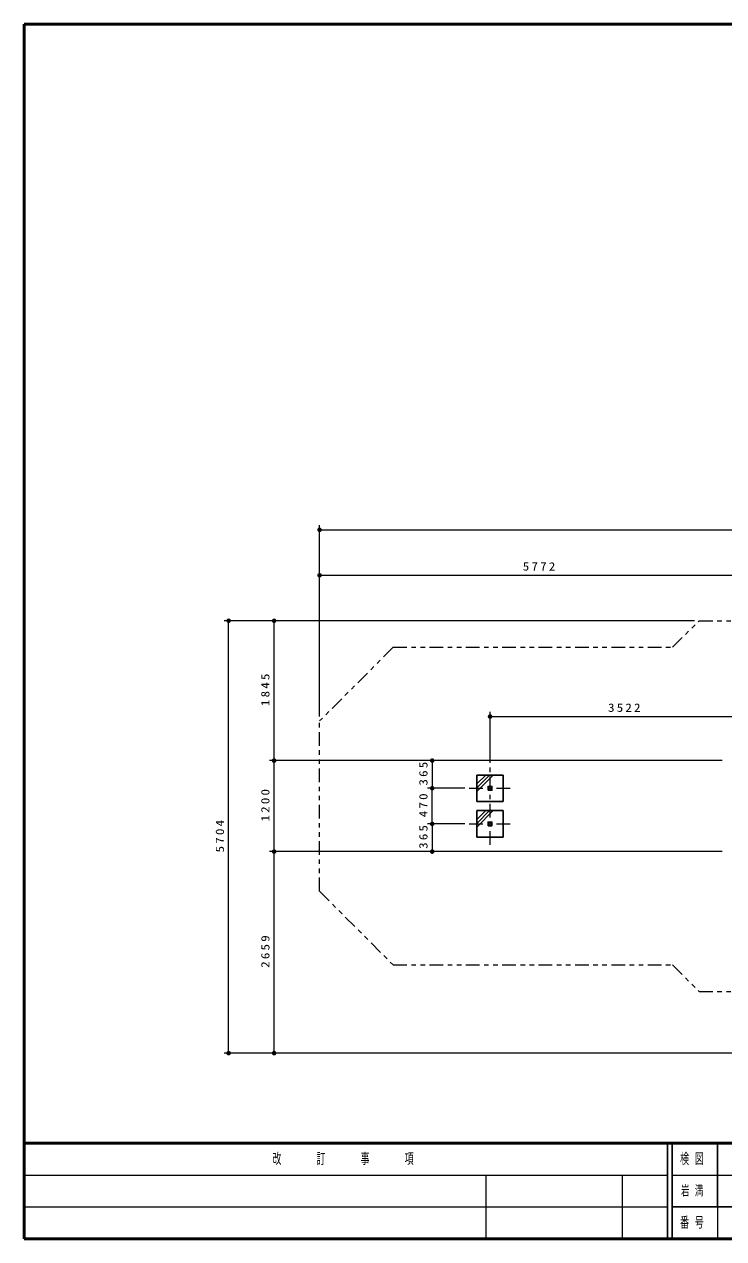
# Model space of a CAD drawing. Units: millimetres on the paper, scale 1:60. Extents: x -385 to 0, y -594 to 267.
# Drawn here: x -385 to -231.1, y -594 to -327 of the extents above; entities that cross this region are included whole.
import ezdxf

# ---------------------------------------------------------------- set-up
doc = ezdxf.new("R2010")
doc.units = ezdxf.units.MM
doc.linetypes.add('USER2', pattern=[6, 3, -1, 1, -1])
doc.linetypes.add('USER3', pattern=[8, 3, -1, 1, -1, 1, -1])
doc.layers.add('1_60', color=2, linetype='Continuous', lineweight=25)
doc.layers.add('LY_3', color=7, linetype='Continuous', lineweight=13)
doc.layers.add('LY_4', color=7, linetype='Continuous')
doc.styles.add('ＭＳ ゴシック', font='')
doc.styles.get('ＭＳ ゴシック').set_extended_font_data('MS Gothic')

# ---------------------------------------------------------------- blocks, each defined once
blk = doc.blocks.new('filled_dot')
at = {"color": 0, "linetype": 'Continuous', "lineweight": -2, "const_width": 1.25}
blk.add_lwpolyline([(-0.625, 0, 1), (0.625, 0, 1)], format="xyb", close=True, dxfattribs=at)

msp = doc.modelspace()

# ---------------------------------------------------------------- linework, layer by layer
at = {"layer": '1_60', "color": 7, "lineweight": 13}
for p, q in [((-320.041, -447.14), (-320.041, -437.14)), ((-320.041, -438.14), (-51.989, -438.14)), ((-320.041, -479.165), (-320.041, -447.14)), ((-320.041, -448.14), (-223.848, -448.14)), ((-331.041, -458.14), (-341.041, -458.14)), ((-340.041, -553.204), (-340.041, -458.14)), ((-237.56, -458.14), (-331.041, -458.14)), ((-330.041, -488.89), (-330.041, -458.14)), ((-282.541, -489.39), (-282.541, -478.198)), ((-282.541, -479.198), (-223.848, -479.198)), ((-231.515, -488.89), (-331.041, -488.89)), ((-330.041, -508.89), (-330.041, -488.89)), ((-295.273, -488.89), (-295.273, -494.974)), ((-285.458, -494.027), (-283.488, -492.057)), ((-285.458, -494.852), (-282.663, -492.057)), ((-285.458, -495.677), (-281.838, -492.057)), ((-288.125, -494.974), (-296.273, -494.974)), ((-295.273, -502.807), (-295.273, -494.974)), ((-285.458, -501.86), (-283.488, -499.89)), ((-285.458, -502.685), (-282.663, -499.89)), ((-285.458, -503.51), (-281.838, -499.89)), ((-288.125, -502.807), (-296.273, -502.807)), ((-295.273, -502.807), (-295.273, -508.89)), ((-231.515, -508.89), (-331.041, -508.89)), ((-330.041, -553.204), (-330.041, -508.89)), ((-331.041, -553.204), (-341.041, -553.204)), ((-155.735, -553.204), (-331.041, -553.204))]:
    msp.add_line(p, q, dxfattribs=at)
at = {"layer": '1_60', "linetype": 'USER3', "lineweight": 13}
for p, q in [((-242.393, -463.974), (-236.56, -458.14)), ((-236.56, -458.14), (-164.444, -458.14)), ((-303.85, -463.974), (-320.041, -480.165)), ((-303.85, -463.974), (-242.393, -463.974)), ((-320.041, -517.615), (-320.041, -480.165)), ((-320.041, -517.615), (-303.85, -533.807)), ((-303.85, -533.807), (-242.393, -533.807)), ((-242.393, -533.807), (-236.56, -539.64)), ((-236.56, -539.64), (-168.299, -539.64))]:
    msp.add_line(p, q, dxfattribs=at)
at = {"layer": '1_60', "color": 7, "linetype": 'USER2', "lineweight": 13}
for p, q in [((-282.541, -507.39), (-282.541, -490.39)), ((-287.125, -494.974), (-277.958, -494.974)), ((-287.125, -502.807), (-277.958, -502.807))]:
    msp.add_line(p, q, dxfattribs=at)
at = {"layer": '1_60', "color": 7}
for p, q in [((-285.458, -492.057), (-285.458, -497.89)), ((-279.625, -492.057), (-285.458, -492.057)), ((-279.625, -497.89), (-279.625, -492.057)), ((-285.458, -497.89), (-279.625, -497.89)), ((-285.458, -499.89), (-285.458, -505.724)), ((-279.625, -499.89), (-285.458, -499.89)), ((-279.625, -505.724), (-279.625, -499.89)), ((-285.458, -505.724), (-279.625, -505.724))]:
    msp.add_line(p, q, dxfattribs=at)
for points in [[(-282.958, -495.39), (-282.125, -495.39), (-282.125, -494.557), (-282.958, -494.557)], [(-282.958, -503.224), (-282.125, -503.224), (-282.125, -502.39), (-282.958, -502.39)]]:
    msp.add_lwpolyline(points, close=True, dxfattribs=at)
at = {"layer": 'LY_3', "lineweight": 50}
for p, q in [((-385, -327), (-385, -594)), ((0, -327), (-385, -327)), ((-385, -573), (0, -573)), ((-385, -594), (0, -594))]:
    msp.add_line(p, q, dxfattribs=at)
at = {"layer": 'LY_3', "color": 211, "lineweight": 25}
for p, q in [((-243.5, -573), (-243.5, -594)), ((-242.5, -573), (-242.5, -594)), ((-232.5, -573), (-232.5, -587)), ((-242.5, -587), (0, -587))]:
    msp.add_line(p, q, dxfattribs=at)
at = {"layer": 'LY_3'}
for p, q in [((-385, -580), (-243.5, -580)), ((-283.5, -580), (-283.5, -594)), ((-253.5, -580), (-253.5, -594)), ((-242.5, -580), (-187.5, -580)), ((-385, -587), (-243.5, -587)), ((-232.5, -587), (-232.5, -594))]:
    msp.add_line(p, q, dxfattribs=at)

# ---------------------------------------------------------------- block references
at = {"layer": '1_60', "color": 7, "lineweight": 13, "xscale": 0.4, "yscale": 0.4}
for p in [(-320.041, -438.14), (-320.041, -448.14), (-282.541, -479.198)]:
    msp.add_blockref('filled_dot', p, dxfattribs=at)
for p, rotation in [((-340.041, -458.14), 270), ((-330.041, -458.14), 270), ((-330.041, -488.89), 90), ((-330.041, -488.89), 270), ((-295.273, -488.89), 270), ((-295.273, -494.974), 90), ((-295.273, -494.974), 270), ((-295.273, -502.807), 270), ((-295.273, -502.807), 90), ((-330.041, -508.89), 90), ((-330.041, -508.89), 270), ((-295.273, -508.89), 90), ((-340.041, -553.204), 90), ((-330.041, -553.204), 90)]:
    msp.add_blockref('filled_dot', p, dxfattribs=dict(at, rotation=rotation))

# ---------------------------------------------------------------- texts
at = {"layer": '1_60', "color": 7, "char_height": 1.833, "attachment_point": 8, "style": 'ＭＳ ゴシック'}
for s, insert in [('\\T1.33;\\W1.15;5772', (-271.528, -447.14)), ('\\T1.33;\\W1.15;3522', (-252.778, -478.198))]:
    msp.add_mtext(s, dxfattribs=dict(at, insert=insert))
at = {"layer": '1_60', "color": 7, "char_height": 1.833, "attachment_point": 8, "rotation": 90, "style": 'ＭＳ ゴシック'}
for s, insert in [('\\T1.33;\\W1.15;1845', (-331.041, -473.087)), ('\\T1.33;\\W1.15;365', (-296.273, -491.515)), ('\\T1.33;\\W1.15;1200', (-331.041, -498.469)), ('\\T1.33;\\W1.15;470', (-296.273, -498.475)), ('\\T1.33;\\W1.15;5704', (-341.041, -505.263)), ('\\T1.33;\\W1.15;365', (-296.273, -505.432)), ('\\T1.33;\\W1.15;2659', (-331.041, -530.63))]:
    msp.add_mtext(s, dxfattribs=dict(at, insert=insert))
at = {"layer": 'LY_3', "color": 4, "char_height": 2.346, "attachment_point": 5, "style": 'ＭＳ ゴシック'}
for s, insert in [('\\T1.64;\\W0.6;改\u3000\u3000訂\u3000\u3000事\u3000\u3000項', (-314.25, -576.5)), ('\\T1.64;\\W0.6;検図', (-237.5, -576.5)), ('\\T1.64;\\W0.6;番号', (-237.5, -590.5))]:
    msp.add_mtext(s, dxfattribs=dict(at, insert=insert))
at = {"layer": 'LY_4', "insert": (-237.5, -583.5), "char_height": 2.199, "attachment_point": 5, "style": 'ＭＳ ゴシック'}
msp.add_mtext('\\T1.64;\\W0.6;岩満', dxfattribs=at)

doc.saveas('drawing.dxf')
